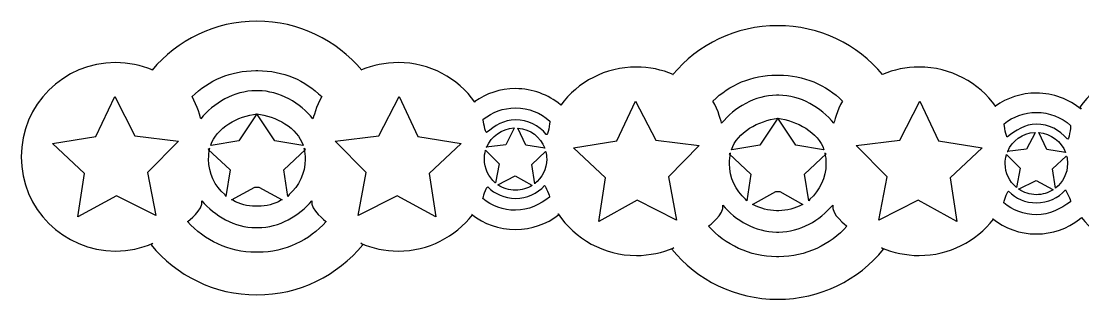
# Model space of a CAD drawing. Header units: centimetres. Extents: x -11 to 11, y -1.5 to 1.5.
# Drawn here: x -10.99 to 0.11, y -1.48 to 1.48 of the extents above; entities that cross this region are included whole.
import ezdxf

# ---------------------------------------------------------------- set-up
doc = ezdxf.new("R2010")
doc.units = ezdxf.units.CM
doc.header["$MEASUREMENT"] = 0
doc.layers.add('Camada 1', color=7, linetype='Continuous')

msp = doc.modelspace()

# ---------------------------------------------------------------- linework, layer by layer
at = {"layer": 'Camada 1'}
for points, knots in [([(10.96662, -0.6409), (10.84213, -0.73708), (10.68598, -0.79431), (10.51648, -0.79431), (10.51648, -0.79431), (10.34439, -0.79431), (10.18612, -0.73531), (10.06066, -0.63646), (10.06066, -0.63646), (10.06066, -0.63646), (10.06791, -0.63945), (10.06791, -0.63945), (10.06791, -0.63945), (9.8876, -0.87046), (9.60645, -1.01899), (9.29064, -1.01899), (9.29064, -1.01899), (9.15139, -1.01899), (9.01889, -0.99007), (8.89877, -0.93795), (8.89877, -0.93795), (8.89877, -0.93795), (8.91914, -0.95449), (8.91914, -0.95449), (8.91914, -0.95449), (8.65665, -1.274), (8.25845, -1.47784), (7.81265, -1.47784), (7.81265, -1.47784), (7.36685, -1.47784), (6.96868, -1.274), (6.70616, -0.95449), (6.70616, -0.95449), (6.70616, -0.95449), (6.72653, -0.93795), (6.72653, -0.93795), (6.72653, -0.93795), (6.60641, -0.99007), (6.47393, -1.01899), (6.33466, -1.01899), (6.33466, -1.01899), (5.99351, -1.01899), (5.69291, -0.84563), (5.51604, -0.58227), (5.51604, -0.58227), (5.51604, -0.58227), (5.52146, -0.59436), (5.52146, -0.59436), (5.52146, -0.59436), (5.39697, -0.69054), (5.24082, -0.74774), (5.07132, -0.74774), (5.07132, -0.74774), (4.89923, -0.74774), (4.74096, -0.68876), (4.6155, -0.58989), (4.6155, -0.58989), (4.6155, -0.58989), (4.62275, -0.59288), (4.62275, -0.59288), (4.62275, -0.59288), (4.44244, -0.82389), (4.16129, -0.97245), (3.84548, -0.97245), (3.84548, -0.97245), (3.70623, -0.97245), (3.57373, -0.94353), (3.45361, -0.89141), (3.45361, -0.89141), (3.45361, -0.89141), (3.47398, -0.90797), (3.47398, -0.90797), (3.47398, -0.90797), (3.21146, -1.22745), (2.81329, -1.43129), (2.36749, -1.43129), (2.36749, -1.43129), (1.92169, -1.43129), (1.52352, -1.22745), (1.261, -0.90797), (1.261, -0.90797), (1.261, -0.90797), (1.28137, -0.89141), (1.28137, -0.89141), (1.28137, -0.89141), (1.16125, -0.94356), (1.02875, -0.97245), (0.8895, -0.97245), (0.8895, -0.97245), (0.56499, -0.97245), (0.2771, -0.8156), (0.09755, -0.57359), (0.09755, -0.57359), (0.09755, -0.57359), (0.07628, -0.59436), (0.07628, -0.59436), (0.07628, -0.59436), (-0.04821, -0.69054), (-0.20436, -0.74774), (-0.37386, -0.74774), (-0.37386, -0.74774), (-0.54592, -0.74774), (-0.70422, -0.68876), (-0.82966, -0.58989), (-0.82966, -0.58989), (-0.82966, -0.58989), (-0.82241, -0.59288), (-0.82241, -0.59288), (-0.82241, -0.59288), (-1.00278, -0.82389), (-1.28387, -0.97245), (-1.59965, -0.97245), (-1.59965, -0.97245), (-1.7389, -0.97245), (-1.8714, -0.94353), (-1.99152, -0.89141), (-1.99152, -0.89141), (-1.99152, -0.89141), (-1.97115, -0.90797), (-1.97115, -0.90797), (-1.97115, -0.90797), (-2.23367, -1.22745), (-2.63187, -1.43129), (-3.07766, -1.43129), (-3.07766, -1.43129), (-3.52345, -1.43129), (-3.92165, -1.22745), (-4.18417, -0.90797), (-4.18417, -0.90797), (-4.18417, -0.90797), (-4.1638, -0.89141), (-4.1638, -0.89141), (-4.1638, -0.89141), (-4.28389, -0.94356), (-4.4164, -0.97245), (-4.55567, -0.97245), (-4.55567, -0.97245), (-4.89677, -0.97245), (-5.19739, -0.79909), (-5.37429, -0.53573), (-5.37429, -0.53573), (-5.37429, -0.53573), (-5.36884, -0.54782), (-5.36884, -0.54782), (-5.36884, -0.54782), (-5.49333, -0.644), (-5.64946, -0.7012), (-5.81898, -0.7012), (-5.81898, -0.7012), (-5.99104, -0.7012), (-6.14934, -0.64222), (-6.27478, -0.54335), (-6.27478, -0.54335), (-6.27478, -0.54335), (-6.26753, -0.54634), (-6.26753, -0.54634), (-6.26753, -0.54634), (-6.4479, -0.77735), (-6.72899, -0.92591), (-7.04477, -0.92591), (-7.04477, -0.92591), (-7.18402, -0.92591), (-7.31652, -0.89699), (-7.43664, -0.84487), (-7.43664, -0.84487), (-7.43664, -0.84487), (-7.41627, -0.86143), (-7.41627, -0.86143), (-7.41627, -0.86143), (-7.67879, -1.18091), (-8.07699, -1.38475), (-8.52278, -1.38475), (-8.52278, -1.38475), (-8.9686, -1.38475), (-9.3668, -1.18091), (-9.62929, -0.86143), (-9.62929, -0.86143), (-9.62929, -0.86143), (-9.60892, -0.84487), (-9.60892, -0.84487), (-9.60892, -0.84487), (-9.72904, -0.89702), (-9.86152, -0.92591), (-10.00079, -0.92591), (-10.00079, -0.92591), (-10.54506, -0.92594), (-10.98628, -0.48466), (-10.98628, 0.05958), (-10.98628, 0.05958), (-10.98628, 0.60388), (-10.54506, 1.0451), (-10.00079, 1.0451), (-10.00079, 1.0451), (-9.86471, 1.0451), (-9.7351, 1.01753), (-9.6172, 0.96766), (-9.6172, 0.96766), (-9.6172, 0.96766), (-9.61866, 0.96729), (-9.61866, 0.96729), (-9.61866, 0.96729), (-9.3561, 1.27947), (-8.96259, 1.47786), (-8.52277, 1.47786), (-8.52277, 1.47786), (-8.08295, 1.47786), (-7.68944, 1.27948), (-7.42689, 0.96732), (-7.42689, 0.96732), (-7.42689, 0.96732), (-7.42835, 0.96769), (-7.42835, 0.96769), (-7.42835, 0.96769), (-7.31045, 1.01756), (-7.18083, 1.04513), (-7.04476, 1.04513), (-7.04476, 1.04513), (-6.71403, 1.04513), (-6.42135, 0.88223), (-6.24262, 0.63222), (-6.24262, 0.63222), (-6.24262, 0.63222), (-6.2458, 0.6364), (-6.2458, 0.6364), (-6.2458, 0.6364), (-6.12539, 0.72213), (-5.97807, 0.77253), (-5.819, 0.77253), (-5.819, 0.77253), (-5.64046, 0.77253), (-5.47673, 0.70906), (-5.34923, 0.60338), (-5.34923, 0.60338), (-5.34923, 0.60338), (-5.34643, 0.60137), (-5.34643, 0.60137), (-5.34643, 0.60137), (-5.16675, 0.84243), (-4.87947, 0.99859), (-4.5557, 0.99859), (-4.5557, 0.99859), (-4.41962, 0.99859), (-4.29001, 0.97099), (-4.17211, 0.92115), (-4.17211, 0.92115), (-4.17211, 0.92115), (-4.17357, 0.92078), (-4.17357, 0.92078), (-4.17357, 0.92078), (-3.91102, 1.23294), (-3.51751, 1.43132), (-3.07769, 1.43132), (-3.07769, 1.43132), (-2.63787, 1.43132), (-2.24436, 1.23294), (-1.98181, 0.92078), (-1.98181, 0.92078), (-1.98181, 0.92078), (-1.98327, 0.92115), (-1.98327, 0.92115), (-1.98327, 0.92115), (-1.86537, 0.971), (-1.73575, 0.99859), (-1.59968, 0.99859), (-1.59968, 0.99859), (-1.26895, 0.99859), (-0.97627, 0.83566), (-0.79754, 0.58568), (-0.79754, 0.58568), (-0.79754, 0.58568), (-0.80069, 0.58986), (-0.80069, 0.58986), (-0.80069, 0.58986), (-0.68028, 0.67556), (-0.53298, 0.72599), (-0.37392, 0.72599), (-0.37392, 0.72599), (-0.19533, 0.72599), (-0.03165, 0.66249), (0.09587, 0.55684), (0.09587, 0.55684), (0.09587, 0.55684), (0.08119, 0.57721), (0.08119, 0.57721), (0.08119, 0.57721), (0.25939, 0.83198), (0.55495, 0.99859), (0.88941, 0.99859), (0.88941, 0.99859), (1.02549, 0.99859), (1.1551, 0.97099), (1.273, 0.92115), (1.273, 0.92115), (1.273, 0.92115), (1.27152, 0.92078), (1.27152, 0.92078), (1.27152, 0.92078), (1.53404, 1.23294), (1.92755, 1.43132), (2.3674, 1.43132), (2.3674, 1.43132), (2.80725, 1.43132), (3.20076, 1.23294), (3.46328, 0.92078), (3.46328, 0.92078), (3.46328, 0.92078), (3.4618, 0.92115), (3.4618, 0.92115), (3.4618, 0.92115), (3.5797, 0.971), (3.70932, 0.99859), (3.84539, 0.99859), (3.84539, 0.99859), (4.17617, 0.99859), (4.46883, 0.83566), (4.64755, 0.58568), (4.64755, 0.58568), (4.64755, 0.58568), (4.64437, 0.58986), (4.64437, 0.58986), (4.64437, 0.58986), (4.76481, 0.67556), (4.9121, 0.72599), (5.0712, 0.72599), (5.0712, 0.72599), (5.24977, 0.72599), (5.41349, 0.66249), (5.54099, 0.55684), (5.54099, 0.55684), (5.54099, 0.55684), (5.54379, 0.55483), (5.54379, 0.55483), (5.54379, 0.55483), (5.72342, 0.79589), (6.01073, 0.95202), (6.33452, 0.95202), (6.33452, 0.95202), (6.47062, 0.95202), (6.60021, 0.92445), (6.71811, 0.87458), (6.71811, 0.87458), (6.71811, 0.87458), (6.71665, 0.87421), (6.71665, 0.87421), (6.71665, 0.87421), (6.97914, 1.18639), (7.37266, 1.38478), (7.8125, 1.38478), (7.8125, 1.38478), (8.25237, 1.38478), (8.64586, 1.1864), (8.90838, 0.87421), (8.90838, 0.87421), (8.90838, 0.87421), (8.9069, 0.87458), (8.9069, 0.87458), (8.9069, 0.87458), (9.0248, 0.92443), (9.15442, 0.95202), (9.29049, 0.95202), (9.29049, 0.95202), (9.62127, 0.95202), (9.91393, 0.78912), (10.09265, 0.53911), (10.09265, 0.53911), (10.09265, 0.53911), (10.08947, 0.54329), (10.08947, 0.54329), (10.08947, 0.54329), (10.20993, 0.62902), (10.3572, 0.67942), (10.5163, 0.67942), (10.5163, 0.67942), (10.69487, 0.67942), (10.85859, 0.61595), (10.98609, 0.51027), (10.98609, 0.51027), (10.98609, 0.51027), (10.96662, -0.6409), (10.96662, -0.6409)], [0, 0, 0, 0, 0.01041667, 0.01041667, 0.01041667, 0.01041667, 0.02083333, 0.02083333, 0.02083333, 0.02083333, 0.03125, 0.03125, 0.03125, 0.03125, 0.04166667, 0.04166667, 0.04166667, 0.04166667, 0.05208333, 0.05208333, 0.05208333, 0.05208333, 0.0625, 0.0625, 0.0625, 0.0625, 0.07291667, 0.07291667, 0.07291667, 0.07291667, 0.08333333, 0.08333333, 0.08333333, 0.08333333, 0.09375, 0.09375, 0.09375, 0.09375, 0.10416667, 0.10416667, 0.10416667, 0.10416667, 0.11458333, 0.11458333, 0.11458333, 0.11458333, 0.125, 0.125, 0.125, 0.125, 0.13541667, 0.13541667, 0.13541667, 0.13541667, 0.14583333, 0.14583333, 0.14583333, 0.14583333, 0.15625, 0.15625, 0.15625, 0.15625, 0.16666667, 0.16666667, 0.16666667, 0.16666667, 0.17708333, 0.17708333, 0.17708333, 0.17708333, 0.1875, 0.1875, 0.1875, 0.1875, 0.19791667, 0.19791667, 0.19791667, 0.19791667, 0.20833333, 0.20833333, 0.20833333, 0.20833333, 0.21875, 0.21875, 0.21875, 0.21875, 0.22916667, 0.22916667, 0.22916667, 0.22916667, 0.23958333, 0.23958333, 0.23958333, 0.23958333, 0.25, 0.25, 0.25, 0.25, 0.26041667, 0.26041667, 0.26041667, 0.26041667, 0.27083333, 0.27083333, 0.27083333, 0.27083333, 0.28125, 0.28125, 0.28125, 0.28125, 0.29166667, 0.29166667, 0.29166667, 0.29166667, 0.30208333, 0.30208333, 0.30208333, 0.30208333, 0.3125, 0.3125, 0.3125, 0.3125, 0.32291667, 0.32291667, 0.32291667, 0.32291667, 0.33333333, 0.33333333, 0.33333333, 0.33333333, 0.34375, 0.34375, 0.34375, 0.34375, 0.35416667, 0.35416667, 0.35416667, 0.35416667, 0.36458333, 0.36458333, 0.36458333, 0.36458333, 0.375, 0.375, 0.375, 0.375, 0.38541667, 0.38541667, 0.38541667, 0.38541667, 0.39583333, 0.39583333, 0.39583333, 0.39583333, 0.40625, 0.40625, 0.40625, 0.40625, 0.41666667, 0.41666667, 0.41666667, 0.41666667, 0.42708333, 0.42708333, 0.42708333, 0.42708333, 0.4375, 0.4375, 0.4375, 0.4375, 0.44791667, 0.44791667, 0.44791667, 0.44791667, 0.45833333, 0.45833333, 0.45833333, 0.45833333, 0.46875, 0.46875, 0.46875, 0.46875, 0.47916667, 0.47916667, 0.47916667, 0.47916667, 0.48958333, 0.48958333, 0.48958333, 0.48958333, 0.5, 0.5, 0.5, 0.5, 0.51041667, 0.51041667, 0.51041667, 0.51041667, 0.52083333, 0.52083333, 0.52083333, 0.52083333, 0.53125, 0.53125, 0.53125, 0.53125, 0.54166667, 0.54166667, 0.54166667, 0.54166667, 0.55208333, 0.55208333, 0.55208333, 0.55208333, 0.5625, 0.5625, 0.5625, 0.5625, 0.57291667, 0.57291667, 0.57291667, 0.57291667, 0.58333333, 0.58333333, 0.58333333, 0.58333333, 0.59375, 0.59375, 0.59375, 0.59375, 0.60416667, 0.60416667, 0.60416667, 0.60416667, 0.61458333, 0.61458333, 0.61458333, 0.61458333, 0.625, 0.625, 0.625, 0.625, 0.63541667, 0.63541667, 0.63541667, 0.63541667, 0.64583333, 0.64583333, 0.64583333, 0.64583333, 0.65625, 0.65625, 0.65625, 0.65625, 0.66666667, 0.66666667, 0.66666667, 0.66666667, 0.67708333, 0.67708333, 0.67708333, 0.67708333, 0.6875, 0.6875, 0.6875, 0.6875, 0.69791667, 0.69791667, 0.69791667, 0.69791667, 0.70833333, 0.70833333, 0.70833333, 0.70833333, 0.71875, 0.71875, 0.71875, 0.71875, 0.72916667, 0.72916667, 0.72916667, 0.72916667, 0.73958333, 0.73958333, 0.73958333, 0.73958333, 0.75, 0.75, 0.75, 0.75, 0.76041667, 0.76041667, 0.76041667, 0.76041667, 0.77083333, 0.77083333, 0.77083333, 0.77083333, 0.78125, 0.78125, 0.78125, 0.78125, 0.79166667, 0.79166667, 0.79166667, 0.79166667, 0.80208333, 0.80208333, 0.80208333, 0.80208333, 0.8125, 0.8125, 0.8125, 0.8125, 0.82291667, 0.82291667, 0.82291667, 0.82291667, 0.83333333, 0.83333333, 0.83333333, 0.83333333, 0.84375, 0.84375, 0.84375, 0.84375, 0.85416667, 0.85416667, 0.85416667, 0.85416667, 0.86458333, 0.86458333, 0.86458333, 0.86458333, 0.875, 0.875, 0.875, 0.875, 0.88541667, 0.88541667, 0.88541667, 0.88541667, 0.89583333, 0.89583333, 0.89583333, 0.89583333, 0.90625, 0.90625, 0.90625, 0.90625, 0.91666667, 0.91666667, 0.91666667, 0.91666667, 0.92708333, 0.92708333, 0.92708333, 0.92708333, 0.9375, 0.9375, 0.9375, 0.9375, 0.94791667, 0.94791667, 0.94791667, 0.94791667, 0.95833333, 0.95833333, 0.95833333, 0.95833333, 0.96875, 0.96875, 0.96875, 0.96875, 0.97916667, 0.97916667, 0.97916667, 0.97916667, 1, 1, 1, 1]), ([(-8.51102, 0.75049), (-8.28628, 0.75049), (-8.06737, 0.6192), (-7.93616, 0.45717), (-7.93616, 0.45717), (-7.93616, 0.45717), (-7.90094, 0.59795), (-7.84491, 0.68913), (-7.84491, 0.68913), (-8.01639, 0.8577), (-8.25157, 0.96168), (-8.51103, 0.96168), (-8.51103, 0.96168), (-8.51103, 0.96168), (-8.53452, 0.96168), (-8.53452, 0.96168), (-8.53452, 0.96168), (-8.794, 0.96168), (-9.02916, 0.8577), (-9.20064, 0.68913), (-9.20064, 0.68913), (-9.14457, 0.59798), (-9.10939, 0.45717), (-9.10939, 0.45717), (-9.10939, 0.45717), (-8.97818, 0.61923), (-8.75927, 0.75049), (-8.53453, 0.75049), (-8.53453, 0.75049), (-8.53453, 0.75049), (-8.51102, 0.75049), (-8.51102, 0.75049)], [0, 0, 0, 0, 0.11111111, 0.11111111, 0.11111111, 0.11111111, 0.22222222, 0.22222222, 0.22222222, 0.22222222, 0.33333333, 0.33333333, 0.33333333, 0.33333333, 0.44444444, 0.44444444, 0.44444444, 0.44444444, 0.55555556, 0.55555556, 0.55555556, 0.55555556, 0.66666667, 0.66666667, 0.66666667, 0.66666667, 0.77777778, 0.77777778, 0.77777778, 0.77777778, 1, 1, 1, 1]), ([(-3.06587, 0.70395), (-2.84111, 0.70395), (-2.62222, 0.57269), (-2.49101, 0.41063), (-2.49101, 0.41063), (-2.49101, 0.41063), (-2.45579, 0.55144), (-2.39976, 0.64259), (-2.39976, 0.64259), (-2.57124, 0.81118), (-2.80642, 0.91516), (-3.06588, 0.91516), (-3.06588, 0.91516), (-3.06588, 0.91516), (-3.08937, 0.91517), (-3.08937, 0.91517), (-3.08937, 0.91517), (-3.34885, 0.91517), (-3.58401, 0.81119), (-3.75549, 0.6426), (-3.75549, 0.6426), (-3.69942, 0.55145), (-3.66424, 0.41064), (-3.66424, 0.41064), (-3.66424, 0.41064), (-3.53303, 0.5727), (-3.31414, 0.70396), (-3.08938, 0.70396), (-3.08938, 0.70396), (-3.08938, 0.70396), (-3.06587, 0.70395), (-3.06587, 0.70395)], [0, 0, 0, 0, 0.11111111, 0.11111111, 0.11111111, 0.11111111, 0.22222222, 0.22222222, 0.22222222, 0.22222222, 0.33333333, 0.33333333, 0.33333333, 0.33333333, 0.44444444, 0.44444444, 0.44444444, 0.44444444, 0.55555556, 0.55555556, 0.55555556, 0.55555556, 0.66666667, 0.66666667, 0.66666667, 0.66666667, 0.77777778, 0.77777778, 0.77777778, 0.77777778, 1, 1, 1, 1]), ([(-10.20526, 0.27337), (-10.20526, 0.27337), (-10.65865, 0.19921), (-10.65865, 0.19921), (-10.65865, 0.19921), (-10.65865, 0.19921), (-10.32398, -0.11554), (-10.32398, -0.11554), (-10.32398, -0.11554), (-10.32398, -0.11554), (-10.39354, -0.56967), (-10.39354, -0.56967), (-10.39354, -0.56967), (-10.39354, -0.56967), (-9.99076, -0.34861), (-9.99076, -0.34861), (-9.99076, -0.34861), (-9.99076, -0.34861), (-9.58036, -0.5552), (-9.58036, -0.5552), (-9.58036, -0.5552), (-9.58036, -0.5552), (-9.66609, -0.10377), (-9.66609, -0.10377), (-9.66609, -0.10377), (-9.66609, -0.10377), (-9.34287, 0.2227), (-9.34287, 0.2227), (-9.34287, 0.2227), (-9.34287, 0.2227), (-9.79865, 0.28062), (-9.79865, 0.28062), (-9.79865, 0.28062), (-9.79865, 0.28062), (-10.00931, 0.68893), (-10.00931, 0.68893), (-10.00931, 0.68893), (-10.00931, 0.68893), (-10.20526, 0.27337), (-10.20526, 0.27337)], [0, 0, 0, 0, 0.09090909, 0.09090909, 0.09090909, 0.09090909, 0.18181818, 0.18181818, 0.18181818, 0.18181818, 0.27272727, 0.27272727, 0.27272727, 0.27272727, 0.36363636, 0.36363636, 0.36363636, 0.36363636, 0.45454545, 0.45454545, 0.45454545, 0.45454545, 0.54545455, 0.54545455, 0.54545455, 0.54545455, 0.63636364, 0.63636364, 0.63636364, 0.63636364, 0.72727273, 0.72727273, 0.72727273, 0.72727273, 0.81818182, 0.81818182, 0.81818182, 0.81818182, 1, 1, 1, 1]), ([(-7.03624, 0.68892), (-7.03624, 0.68892), (-7.24687, 0.28061), (-7.24687, 0.28061), (-7.24687, 0.28061), (-7.24687, 0.28061), (-7.70264, 0.22269), (-7.70264, 0.22269), (-7.70264, 0.22269), (-7.70264, 0.22269), (-7.37942, -0.10378), (-7.37942, -0.10378), (-7.37942, -0.10378), (-7.37942, -0.10378), (-7.46515, -0.55521), (-7.46515, -0.55521), (-7.46515, -0.55521), (-7.46515, -0.55521), (-7.05475, -0.34862), (-7.05475, -0.34862), (-7.05475, -0.34862), (-7.05475, -0.34862), (-6.65195, -0.56968), (-6.65195, -0.56968), (-6.65195, -0.56968), (-6.65195, -0.56968), (-6.72151, -0.11555), (-6.72151, -0.11555), (-6.72151, -0.11555), (-6.72151, -0.11555), (-6.38686, 0.1992), (-6.38686, 0.1992), (-6.38686, 0.1992), (-6.38686, 0.1992), (-6.84026, 0.27337), (-6.84026, 0.27337), (-6.84026, 0.27337), (-6.84026, 0.27337), (-7.03624, 0.68892), (-7.03624, 0.68892)], [0, 0, 0, 0, 0.09090909, 0.09090909, 0.09090909, 0.09090909, 0.18181818, 0.18181818, 0.18181818, 0.18181818, 0.27272727, 0.27272727, 0.27272727, 0.27272727, 0.36363636, 0.36363636, 0.36363636, 0.36363636, 0.45454545, 0.45454545, 0.45454545, 0.45454545, 0.54545455, 0.54545455, 0.54545455, 0.54545455, 0.63636364, 0.63636364, 0.63636364, 0.63636364, 0.72727273, 0.72727273, 0.72727273, 0.72727273, 0.81818182, 0.81818182, 0.81818182, 0.81818182, 1, 1, 1, 1]), ([(-5.46165, 0.4341), (-5.5564, 0.51914), (-5.68165, 0.57086), (-5.81897, 0.57086), (-5.81897, 0.57086), (-5.94639, 0.57086), (-6.06342, 0.5263), (-6.15531, 0.45196), (-6.15531, 0.45196), (-6.16005, 0.44193), (-6.13282, 0.30483), (-6.12171, 0.31374), (-6.12171, 0.31374), (-6.03506, 0.38319), (-5.93872, 0.44672), (-5.81895, 0.44672), (-5.81895, 0.44672), (-5.68912, 0.44672), (-5.57276, 0.38706), (-5.49804, 0.29257), (-5.49804, 0.29257), (-5.47887, 0.26834), (-5.45906, 0.42156), (-5.46165, 0.4341)], [0, 0, 0, 0, 0.14285714, 0.14285714, 0.14285714, 0.14285714, 0.28571429, 0.28571429, 0.28571429, 0.28571429, 0.42857143, 0.42857143, 0.42857143, 0.42857143, 0.57142857, 0.57142857, 0.57142857, 0.57142857, 0.71428571, 0.71428571, 0.71428571, 0.71428571, 1, 1, 1, 1]), ([(-4.76011, 0.22683), (-4.76011, 0.22683), (-5.21353, 0.15267), (-5.21353, 0.15267), (-5.21353, 0.15267), (-5.21353, 0.15267), (-4.87886, -0.1621), (-4.87886, -0.1621), (-4.87886, -0.1621), (-4.87886, -0.1621), (-4.94842, -0.61623), (-4.94842, -0.61623), (-4.94842, -0.61623), (-4.94842, -0.61623), (-4.54562, -0.39517), (-4.54562, -0.39517), (-4.54562, -0.39517), (-4.54562, -0.39517), (-4.13525, -0.60176), (-4.13525, -0.60176), (-4.13525, -0.60176), (-4.13525, -0.60176), (-4.22098, -0.15035), (-4.22098, -0.15035), (-4.22098, -0.15035), (-4.22098, -0.15035), (-3.89776, 0.17615), (-3.89776, 0.17615), (-3.89776, 0.17615), (-3.89776, 0.17615), (-4.35353, 0.23407), (-4.35353, 0.23407), (-4.35353, 0.23407), (-4.35353, 0.23407), (-4.56419, 0.64238), (-4.56419, 0.64238), (-4.56419, 0.64238), (-4.56419, 0.64238), (-4.76011, 0.22683), (-4.76011, 0.22683)], [0, 0, 0, 0, 0.09090909, 0.09090909, 0.09090909, 0.09090909, 0.18181818, 0.18181818, 0.18181818, 0.18181818, 0.27272727, 0.27272727, 0.27272727, 0.27272727, 0.36363636, 0.36363636, 0.36363636, 0.36363636, 0.45454545, 0.45454545, 0.45454545, 0.45454545, 0.54545455, 0.54545455, 0.54545455, 0.54545455, 0.63636364, 0.63636364, 0.63636364, 0.63636364, 0.72727273, 0.72727273, 0.72727273, 0.72727273, 0.81818182, 0.81818182, 0.81818182, 0.81818182, 1, 1, 1, 1]), ([(-1.59106, 0.64238), (-1.59106, 0.64238), (-1.80172, 0.23407), (-1.80172, 0.23407), (-1.80172, 0.23407), (-1.80172, 0.23407), (-2.25749, 0.17615), (-2.25749, 0.17615), (-2.25749, 0.17615), (-2.25749, 0.17615), (-1.93427, -0.15035), (-1.93427, -0.15035), (-1.93427, -0.15035), (-1.93427, -0.15035), (-2.02, -0.60176), (-2.02, -0.60176), (-2.02, -0.60176), (-2.02, -0.60176), (-1.60963, -0.39517), (-1.60963, -0.39517), (-1.60963, -0.39517), (-1.60963, -0.39517), (-1.20683, -0.61623), (-1.20683, -0.61623), (-1.20683, -0.61623), (-1.20683, -0.61623), (-1.27639, -0.1621), (-1.27639, -0.1621), (-1.27639, -0.1621), (-1.27639, -0.1621), (-0.94174, 0.15267), (-0.94174, 0.15267), (-0.94174, 0.15267), (-0.94174, 0.15267), (-1.39513, 0.22683), (-1.39513, 0.22683), (-1.39513, 0.22683), (-1.39513, 0.22683), (-1.59106, 0.64238), (-1.59106, 0.64238)], [0, 0, 0, 0, 0.09090909, 0.09090909, 0.09090909, 0.09090909, 0.18181818, 0.18181818, 0.18181818, 0.18181818, 0.27272727, 0.27272727, 0.27272727, 0.27272727, 0.36363636, 0.36363636, 0.36363636, 0.36363636, 0.45454545, 0.45454545, 0.45454545, 0.45454545, 0.54545455, 0.54545455, 0.54545455, 0.54545455, 0.63636364, 0.63636364, 0.63636364, 0.63636364, 0.72727273, 0.72727273, 0.72727273, 0.72727273, 0.81818182, 0.81818182, 0.81818182, 0.81818182, 1, 1, 1, 1]), ([(-9.00236, 0.17891), (-9.00236, 0.17891), (-8.71119, 0.22654), (-8.71119, 0.22654), (-8.71119, 0.22654), (-8.71119, 0.22654), (-8.52278, 0.50898), (-8.52278, 0.50898), (-8.52278, 0.50898), (-8.52278, 0.50898), (-8.52278, 0.50898), (-8.52278, 0.50898), (-8.52278, 0.50898), (-8.71791, 0.48538), (-8.94942, 0.36277), (-9.00564, 0.17979), (-9.00564, 0.17979), (-9.00564, 0.17979), (-9.00236, 0.17891), (-9.00236, 0.17891)], [0, 0, 0, 0, 0.16666667, 0.16666667, 0.16666667, 0.16666667, 0.33333333, 0.33333333, 0.33333333, 0.33333333, 0.5, 0.5, 0.5, 0.5, 0.66666667, 0.66666667, 0.66666667, 0.66666667, 1, 1, 1, 1]), ([(-8.03991, 0.17976), (-8.09613, 0.36277), (-8.32767, 0.48535), (-8.52277, 0.50895), (-8.52277, 0.50895), (-8.52277, 0.50895), (-8.52277, 0.50895), (-8.52277, 0.50895), (-8.52277, 0.50895), (-8.52277, 0.50895), (-8.33436, 0.22651), (-8.33436, 0.22651), (-8.33436, 0.22651), (-8.33436, 0.22651), (-8.04319, 0.17888), (-8.04319, 0.17888), (-8.04319, 0.17888), (-8.04319, 0.17888), (-8.03991, 0.17976), (-8.03991, 0.17976)], [0, 0, 0, 0, 0.16666667, 0.16666667, 0.16666667, 0.16666667, 0.33333333, 0.33333333, 0.33333333, 0.33333333, 0.5, 0.5, 0.5, 0.5, 0.66666667, 0.66666667, 0.66666667, 0.66666667, 1, 1, 1, 1]), ([(-3.5572, 0.13237), (-3.5572, 0.13237), (-3.26603, 0.18), (-3.26603, 0.18), (-3.26603, 0.18), (-3.26603, 0.18), (-3.07762, 0.46244), (-3.07762, 0.46244), (-3.07762, 0.46244), (-3.07762, 0.46244), (-3.07762, 0.46244), (-3.07762, 0.46244), (-3.07762, 0.46244), (-3.27275, 0.43881), (-3.50426, 0.31623), (-3.56048, 0.13325), (-3.56048, 0.13325), (-3.56048, 0.13325), (-3.5572, 0.13237), (-3.5572, 0.13237)], [0, 0, 0, 0, 0.16666667, 0.16666667, 0.16666667, 0.16666667, 0.33333333, 0.33333333, 0.33333333, 0.33333333, 0.5, 0.5, 0.5, 0.5, 0.66666667, 0.66666667, 0.66666667, 0.66666667, 1, 1, 1, 1]), ([(-2.59473, 0.13324), (-2.65098, 0.31625), (-2.88249, 0.43883), (-3.07759, 0.46243), (-3.07759, 0.46243), (-3.07759, 0.46243), (-3.07759, 0.46243), (-3.07759, 0.46243), (-3.07759, 0.46243), (-3.07759, 0.46243), (-2.88918, 0.17999), (-2.88918, 0.17999), (-2.88918, 0.17999), (-2.88918, 0.17999), (-2.59801, 0.13236), (-2.59801, 0.13236), (-2.59801, 0.13236), (-2.59801, 0.13236), (-2.59473, 0.13324), (-2.59473, 0.13324)], [0, 0, 0, 0, 0.16666667, 0.16666667, 0.16666667, 0.16666667, 0.33333333, 0.33333333, 0.33333333, 0.33333333, 0.5, 0.5, 0.5, 0.5, 0.66666667, 0.66666667, 0.66666667, 0.66666667, 1, 1, 1, 1]), ([(-0.0165, 0.38756), (-0.11127, 0.4726), (-0.23653, 0.52432), (-0.37382, 0.52432), (-0.37382, 0.52432), (-0.50124, 0.52432), (-0.61827, 0.47976), (-0.71016, 0.40542), (-0.71016, 0.40542), (-0.7149, 0.39537), (-0.68767, 0.25829), (-0.67656, 0.2672), (-0.67656, 0.2672), (-0.58991, 0.33668), (-0.49357, 0.40018), (-0.3738, 0.40018), (-0.3738, 0.40018), (-0.24394, 0.40018), (-0.12761, 0.34052), (-0.05289, 0.24603), (-0.05289, 0.24603), (-0.03372, 0.2218), (-0.0139, 0.37502), (-0.0165, 0.38756)], [0, 0, 0, 0, 0.14285714, 0.14285714, 0.14285714, 0.14285714, 0.28571429, 0.28571429, 0.28571429, 0.28571429, 0.42857143, 0.42857143, 0.42857143, 0.42857143, 0.57142857, 0.57142857, 0.57142857, 0.57142857, 0.71428571, 0.71428571, 0.71428571, 0.71428571, 1, 1, 1, 1]), ([(-5.83611, 0.36097), (-5.96343, 0.35436), (-6.07135, 0.27469), (-6.11884, 0.16306), (-6.11884, 0.16306), (-6.11884, 0.16306), (-6.12553, 0.16015), (-6.12553, 0.16015), (-6.12553, 0.16015), (-6.12553, 0.16015), (-5.92098, 0.18608), (-5.92098, 0.18608), (-5.92098, 0.18608), (-5.92098, 0.18608), (-5.83237, 0.35787), (-5.83237, 0.35787), (-5.83237, 0.35787), (-5.83237, 0.35787), (-5.83611, 0.36097), (-5.83611, 0.36097)], [0, 0, 0, 0, 0.16666667, 0.16666667, 0.16666667, 0.16666667, 0.33333333, 0.33333333, 0.33333333, 0.33333333, 0.5, 0.5, 0.5, 0.5, 0.66666667, 0.66666667, 0.66666667, 0.66666667, 1, 1, 1, 1]), ([(-5.5139, 0.15028), (-5.55742, 0.26609), (-5.66495, 0.35052), (-5.79346, 0.36044), (-5.79346, 0.36044), (-5.79346, 0.36044), (-5.79354, 0.35938), (-5.79354, 0.35938), (-5.79354, 0.35938), (-5.79354, 0.35938), (-5.71006, 0.18235), (-5.71006, 0.18235), (-5.71006, 0.18235), (-5.71006, 0.18235), (-5.5139, 0.15028), (-5.5139, 0.15028), (-5.5139, 0.15028), (-5.5139, 0.15028), (-5.5139, 0.15028), (-5.5139, 0.15028)], [0, 0, 0, 0, 0.16666667, 0.16666667, 0.16666667, 0.16666667, 0.33333333, 0.33333333, 0.33333333, 0.33333333, 0.5, 0.5, 0.5, 0.5, 0.66666667, 0.66666667, 0.66666667, 0.66666667, 1, 1, 1, 1]), ([(-0.39093, 0.31443), (-0.51827, 0.30782), (-0.6262, 0.22815), (-0.67369, 0.1165), (-0.67369, 0.1165), (-0.67369, 0.1165), (-0.68038, 0.11359), (-0.68038, 0.11359), (-0.68038, 0.11359), (-0.68038, 0.11359), (-0.47583, 0.13955), (-0.47583, 0.13955), (-0.47583, 0.13955), (-0.47583, 0.13955), (-0.38719, 0.31134), (-0.38719, 0.31134), (-0.38719, 0.31134), (-0.38719, 0.31134), (-0.39093, 0.31443), (-0.39093, 0.31443)], [0, 0, 0, 0, 0.16666667, 0.16666667, 0.16666667, 0.16666667, 0.33333333, 0.33333333, 0.33333333, 0.33333333, 0.5, 0.5, 0.5, 0.5, 0.66666667, 0.66666667, 0.66666667, 0.66666667, 1, 1, 1, 1]), ([(-0.06875, 0.10372), (-0.11225, 0.21953), (-0.21983, 0.30398), (-0.34831, 0.31388), (-0.34831, 0.31388), (-0.34831, 0.31388), (-0.34839, 0.31285), (-0.34839, 0.31285), (-0.34839, 0.31285), (-0.34839, 0.31285), (-0.26494, 0.13579), (-0.26494, 0.13579), (-0.26494, 0.13579), (-0.26494, 0.13579), (-0.06878, 0.10375), (-0.06878, 0.10375), (-0.06878, 0.10375), (-0.06878, 0.10375), (-0.06875, 0.10374), (-0.06875, 0.10374), (-0.06875, 0.10374), (-0.06875, 0.10374), (-0.06875, 0.10372), (-0.06875, 0.10372)], [0, 0, 0, 0, 0.14285714, 0.14285714, 0.14285714, 0.14285714, 0.28571429, 0.28571429, 0.28571429, 0.28571429, 0.42857143, 0.42857143, 0.42857143, 0.42857143, 0.57142857, 0.57142857, 0.57142857, 0.57142857, 0.71428571, 0.71428571, 0.71428571, 0.71428571, 1, 1, 1, 1]), ([(-9.01495, 0.14491), (-9.02299, 0.10951), (-9.02725, 0.07271), (-9.02725, 0.03484), (-9.02725, 0.03484), (-9.02725, -0.11325), (-8.96198, -0.24604), (-8.85863, -0.33634), (-8.85863, -0.33634), (-8.85863, -0.33634), (-8.84633, -0.35579), (-8.84633, -0.35579), (-8.84633, -0.35579), (-8.84633, -0.35579), (-8.80365, -0.07658), (-8.80365, -0.07658), (-8.80365, -0.07658), (-8.80365, -0.07658), (-9.03077, 0.13707), (-9.03077, 0.13707), (-9.03077, 0.13707), (-9.03077, 0.13707), (-9.01495, 0.14491), (-9.01495, 0.14491)], [0, 0, 0, 0, 0.14285714, 0.14285714, 0.14285714, 0.14285714, 0.28571429, 0.28571429, 0.28571429, 0.28571429, 0.42857143, 0.42857143, 0.42857143, 0.42857143, 0.57142857, 0.57142857, 0.57142857, 0.57142857, 0.71428571, 0.71428571, 0.71428571, 0.71428571, 1, 1, 1, 1]), ([(-8.01472, 0.13705), (-8.01472, 0.13705), (-8.24184, -0.0766), (-8.24184, -0.0766), (-8.24184, -0.0766), (-8.24184, -0.0766), (-8.19916, -0.35581), (-8.19916, -0.35581), (-8.19916, -0.35581), (-8.19916, -0.35581), (-8.18688, -0.33636), (-8.18688, -0.33636), (-8.18688, -0.33636), (-8.08356, -0.24606), (-8.01826, -0.11324), (-8.01826, 0.03482), (-8.01826, 0.03482), (-8.01826, 0.07268), (-8.02255, 0.10949), (-8.03056, 0.14489), (-8.03056, 0.14489), (-8.03056, 0.14489), (-8.01472, 0.13705), (-8.01472, 0.13705)], [0, 0, 0, 0, 0.14285714, 0.14285714, 0.14285714, 0.14285714, 0.28571429, 0.28571429, 0.28571429, 0.28571429, 0.42857143, 0.42857143, 0.42857143, 0.42857143, 0.57142857, 0.57142857, 0.57142857, 0.57142857, 0.71428571, 0.71428571, 0.71428571, 0.71428571, 1, 1, 1, 1]), ([(-6.13218, 0.12552), (-6.14036, 0.09697), (-6.14475, 0.06684), (-6.14475, 0.03567), (-6.14475, 0.03567), (-6.14475, -0.06326), (-6.10064, -0.15189), (-6.03106, -0.21161), (-6.03106, -0.21161), (-6.03106, -0.21161), (-6.02783, -0.2137), (-6.02783, -0.2137), (-6.02783, -0.2137), (-6.02783, -0.2137), (-5.98976, -0.01323), (-5.98976, -0.01323), (-5.98976, -0.01323), (-5.98976, -0.01323), (-6.13123, 0.1297), (-6.13123, 0.1297), (-6.13123, 0.1297), (-6.13123, 0.1297), (-6.13218, 0.12552), (-6.13218, 0.12552)], [0, 0, 0, 0, 0.14285714, 0.14285714, 0.14285714, 0.14285714, 0.28571429, 0.28571429, 0.28571429, 0.28571429, 0.42857143, 0.42857143, 0.42857143, 0.42857143, 0.57142857, 0.57142857, 0.57142857, 0.57142857, 0.71428571, 0.71428571, 0.71428571, 0.71428571, 1, 1, 1, 1]), ([(-5.61825, -0.22103), (-5.54213, -0.16137), (-5.49315, -0.0686), (-5.49315, 0.03564), (-5.49315, 0.03564), (-5.49315, 0.06239), (-5.49635, 0.08832), (-5.50244, 0.11319), (-5.50244, 0.11319), (-5.50244, 0.11319), (-5.50649, 0.11425), (-5.50649, 0.11425), (-5.50649, 0.11425), (-5.50649, 0.11425), (-5.64852, -0.01926), (-5.64852, -0.01926), (-5.64852, -0.01926), (-5.64852, -0.01926), (-5.61751, -0.22196), (-5.61751, -0.22196), (-5.61751, -0.22196), (-5.61751, -0.22196), (-5.61825, -0.22103), (-5.61825, -0.22103)], [0, 0, 0, 0, 0.14285714, 0.14285714, 0.14285714, 0.14285714, 0.28571429, 0.28571429, 0.28571429, 0.28571429, 0.42857143, 0.42857143, 0.42857143, 0.42857143, 0.57142857, 0.57142857, 0.57142857, 0.57142857, 0.71428571, 0.71428571, 0.71428571, 0.71428571, 1, 1, 1, 1]), ([(-3.5698, 0.09837), (-3.57784, 0.06297), (-3.5821, 0.02617), (-3.5821, -0.01172), (-3.5821, -0.01172), (-3.5821, -0.15978), (-3.51683, -0.29258), (-3.41348, -0.38288), (-3.41348, -0.38288), (-3.41348, -0.38288), (-3.40118, -0.40233), (-3.40118, -0.40233), (-3.40118, -0.40233), (-3.40118, -0.40233), (-3.3585, -0.12314), (-3.3585, -0.12314), (-3.3585, -0.12314), (-3.3585, -0.12314), (-3.58562, 0.09054), (-3.58562, 0.09054), (-3.58562, 0.09054), (-3.58562, 0.09054), (-3.5698, 0.09837), (-3.5698, 0.09837)], [0, 0, 0, 0, 0.14285714, 0.14285714, 0.14285714, 0.14285714, 0.28571429, 0.28571429, 0.28571429, 0.28571429, 0.42857143, 0.42857143, 0.42857143, 0.42857143, 0.57142857, 0.57142857, 0.57142857, 0.57142857, 0.71428571, 0.71428571, 0.71428571, 0.71428571, 1, 1, 1, 1]), ([(-2.56957, 0.09051), (-2.56957, 0.09051), (-2.79671, -0.12317), (-2.79671, -0.12317), (-2.79671, -0.12317), (-2.79671, -0.12317), (-2.75403, -0.40236), (-2.75403, -0.40236), (-2.75403, -0.40236), (-2.75403, -0.40236), (-2.74175, -0.38291), (-2.74175, -0.38291), (-2.74175, -0.38291), (-2.6384, -0.29261), (-2.57313, -0.15979), (-2.57313, -0.01175), (-2.57313, -0.01175), (-2.57313, 0.02614), (-2.57742, 0.06292), (-2.58543, 0.09834), (-2.58543, 0.09834), (-2.58543, 0.09834), (-2.56957, 0.09051), (-2.56957, 0.09051)], [0, 0, 0, 0, 0.14285714, 0.14285714, 0.14285714, 0.14285714, 0.28571429, 0.28571429, 0.28571429, 0.28571429, 0.42857143, 0.42857143, 0.42857143, 0.42857143, 0.57142857, 0.57142857, 0.57142857, 0.57142857, 0.71428571, 0.71428571, 0.71428571, 0.71428571, 1, 1, 1, 1]), ([(-0.68703, 0.07898), (-0.69521, 0.05043), (-0.6996, 0.0203), (-0.6996, -0.01087), (-0.6996, -0.01087), (-0.6996, -0.1098), (-0.65549, -0.19843), (-0.58591, -0.25818), (-0.58591, -0.25818), (-0.58591, -0.25818), (-0.58268, -0.26024), (-0.58268, -0.26024), (-0.58268, -0.26024), (-0.58268, -0.26024), (-0.54461, -0.05979), (-0.54461, -0.05979), (-0.54461, -0.05979), (-0.54461, -0.05979), (-0.68606, 0.08314), (-0.68606, 0.08314), (-0.68606, 0.08314), (-0.68606, 0.08314), (-0.68703, 0.07898), (-0.68703, 0.07898)], [0, 0, 0, 0, 0.14285714, 0.14285714, 0.14285714, 0.14285714, 0.28571429, 0.28571429, 0.28571429, 0.28571429, 0.42857143, 0.42857143, 0.42857143, 0.42857143, 0.57142857, 0.57142857, 0.57142857, 0.57142857, 0.71428571, 0.71428571, 0.71428571, 0.71428571, 1, 1, 1, 1]), ([(-0.1731, -0.2676), (-0.09695, -0.20791), (-0.048, -0.11515), (-0.048, -0.0109), (-0.048, -0.0109), (-0.048, 0.01582), (-0.05123, 0.04178), (-0.05729, 0.06665), (-0.05729, 0.06665), (-0.05729, 0.06665), (-0.06131, 0.06768), (-0.06131, 0.06768), (-0.06131, 0.06768), (-0.06131, 0.06768), (-0.20334, -0.06586), (-0.20334, -0.06586), (-0.20334, -0.06586), (-0.20334, -0.06586), (-0.1723, -0.26856), (-0.1723, -0.26856), (-0.1723, -0.26856), (-0.1723, -0.26856), (-0.1731, -0.2676), (-0.1731, -0.2676)], [0, 0, 0, 0, 0.14285714, 0.14285714, 0.14285714, 0.14285714, 0.28571429, 0.28571429, 0.28571429, 0.28571429, 0.42857143, 0.42857143, 0.42857143, 0.42857143, 0.57142857, 0.57142857, 0.57142857, 0.57142857, 0.71428571, 0.71428571, 0.71428571, 0.71428571, 1, 1, 1, 1]), ([(-6.00222, -0.23368), (-5.95002, -0.26935), (-5.88694, -0.29014), (-5.81897, -0.29014), (-5.81897, -0.29014), (-5.75454, -0.29014), (-5.69448, -0.27146), (-5.64395, -0.23918), (-5.64395, -0.23918), (-5.64395, -0.23918), (-5.64652, -0.23614), (-5.64652, -0.23614), (-5.64652, -0.23614), (-5.64652, -0.23614), (-5.82138, -0.14018), (-5.82138, -0.14018), (-5.82138, -0.14018), (-5.82138, -0.14018), (-6.00421, -0.23223), (-6.00421, -0.23223), (-6.00421, -0.23223), (-6.00421, -0.23223), (-6.00222, -0.23368), (-6.00222, -0.23368)], [0, 0, 0, 0, 0.14285714, 0.14285714, 0.14285714, 0.14285714, 0.28571429, 0.28571429, 0.28571429, 0.28571429, 0.42857143, 0.42857143, 0.42857143, 0.42857143, 0.57142857, 0.57142857, 0.57142857, 0.57142857, 0.71428571, 0.71428571, 0.71428571, 0.71428571, 1, 1, 1, 1]), ([(-0.55707, -0.28022), (-0.50487, -0.31586), (-0.44176, -0.33666), (-0.37382, -0.33666), (-0.37382, -0.33666), (-0.30942, -0.33666), (-0.24933, -0.31798), (-0.1988, -0.28573), (-0.1988, -0.28573), (-0.1988, -0.28573), (-0.20134, -0.28269), (-0.20134, -0.28269), (-0.20134, -0.28269), (-0.20134, -0.28269), (-0.37623, -0.1867), (-0.37623, -0.1867), (-0.37623, -0.1867), (-0.37623, -0.1867), (-0.55908, -0.27875), (-0.55908, -0.27875), (-0.55908, -0.27875), (-0.55908, -0.27875), (-0.55707, -0.28022), (-0.55707, -0.28022)], [0, 0, 0, 0, 0.14285714, 0.14285714, 0.14285714, 0.14285714, 0.28571429, 0.28571429, 0.28571429, 0.28571429, 0.42857143, 0.42857143, 0.42857143, 0.42857143, 0.57142857, 0.57142857, 0.57142857, 0.57142857, 0.71428571, 0.71428571, 0.71428571, 0.71428571, 1, 1, 1, 1]), ([(-8.51102, -0.45791), (-8.42387, -0.45791), (-8.342, -0.43529), (-8.27099, -0.39563), (-8.27099, -0.39563), (-8.27099, -0.39563), (-8.25898, -0.39126), (-8.25898, -0.39126), (-8.25898, -0.39126), (-8.25898, -0.39126), (-8.50152, -0.2582), (-8.50152, -0.2582), (-8.50152, -0.2582), (-8.50152, -0.2582), (-8.54396, -0.25821), (-8.54396, -0.25821), (-8.54396, -0.25821), (-8.54396, -0.25821), (-8.78653, -0.39127), (-8.78653, -0.39127), (-8.78653, -0.39127), (-8.78653, -0.39127), (-8.77452, -0.39564), (-8.77452, -0.39564), (-8.77452, -0.39564), (-8.70348, -0.4353), (-8.62162, -0.45792), (-8.53449, -0.45792), (-8.53449, -0.45792), (-8.53449, -0.45792), (-8.51102, -0.45791), (-8.51102, -0.45791)], [0, 0, 0, 0, 0.11111111, 0.11111111, 0.11111111, 0.11111111, 0.22222222, 0.22222222, 0.22222222, 0.22222222, 0.33333333, 0.33333333, 0.33333333, 0.33333333, 0.44444444, 0.44444444, 0.44444444, 0.44444444, 0.55555556, 0.55555556, 0.55555556, 0.55555556, 0.66666667, 0.66666667, 0.66666667, 0.66666667, 0.77777778, 0.77777778, 0.77777778, 0.77777778, 1, 1, 1, 1]), ([(-6.16033, -0.37658), (-6.06767, -0.45336), (-5.94872, -0.49956), (-5.81896, -0.49956), (-5.81896, -0.49956), (-5.68196, -0.49956), (-5.56427, -0.4391), (-5.4623, -0.36341), (-5.4623, -0.36341), (-5.45391, -0.35719), (-5.5085, -0.24456), (-5.5149, -0.24104), (-5.5149, -0.24104), (-5.59009, -0.32362), (-5.69847, -0.37545), (-5.81896, -0.37545), (-5.81896, -0.37545), (-5.93249, -0.37545), (-6.03526, -0.32947), (-6.10966, -0.25504), (-6.10966, -0.25504), (-6.12805, -0.25617), (-6.16033, -0.37658), (-6.16033, -0.37658)], [0, 0, 0, 0, 0.14285714, 0.14285714, 0.14285714, 0.14285714, 0.28571429, 0.28571429, 0.28571429, 0.28571429, 0.42857143, 0.42857143, 0.42857143, 0.42857143, 0.57142857, 0.57142857, 0.57142857, 0.57142857, 0.71428571, 0.71428571, 0.71428571, 0.71428571, 1, 1, 1, 1]), ([(-3.06587, -0.50448), (-2.97872, -0.50448), (-2.89685, -0.48186), (-2.82584, -0.44217), (-2.82584, -0.44217), (-2.82584, -0.44217), (-2.81383, -0.4378), (-2.81383, -0.4378), (-2.81383, -0.4378), (-2.81383, -0.4378), (-3.05637, -0.30474), (-3.05637, -0.30474), (-3.05637, -0.30474), (-3.05637, -0.30474), (-3.09881, -0.30475), (-3.09881, -0.30475), (-3.09881, -0.30475), (-3.09881, -0.30475), (-3.34135, -0.43781), (-3.34135, -0.43781), (-3.34135, -0.43781), (-3.34135, -0.43781), (-3.32936, -0.44218), (-3.32936, -0.44218), (-3.32936, -0.44218), (-3.25832, -0.48187), (-3.17646, -0.50449), (-3.0893, -0.50449), (-3.0893, -0.50449), (-3.0893, -0.50449), (-3.06587, -0.50448), (-3.06587, -0.50448)], [0, 0, 0, 0, 0.11111111, 0.11111111, 0.11111111, 0.11111111, 0.22222222, 0.22222222, 0.22222222, 0.22222222, 0.33333333, 0.33333333, 0.33333333, 0.33333333, 0.44444444, 0.44444444, 0.44444444, 0.44444444, 0.55555556, 0.55555556, 0.55555556, 0.55555556, 0.66666667, 0.66666667, 0.66666667, 0.66666667, 0.77777778, 0.77777778, 0.77777778, 0.77777778, 1, 1, 1, 1]), ([(-0.71518, -0.42312), (-0.62255, -0.49993), (-0.50357, -0.5461), (-0.37381, -0.5461), (-0.37381, -0.5461), (-0.23678, -0.5461), (-0.11912, -0.48564), (-0.01718, -0.40995), (-0.01718, -0.40995), (-0.00877, -0.40373), (-0.06335, -0.2911), (-0.06975, -0.28761), (-0.06975, -0.28761), (-0.14497, -0.37019), (-0.25332, -0.42199), (-0.37381, -0.42199), (-0.37381, -0.42199), (-0.48734, -0.42199), (-0.59011, -0.37601), (-0.66451, -0.30158), (-0.66451, -0.30158), (-0.68293, -0.30271), (-0.71518, -0.42312), (-0.71518, -0.42312)], [0, 0, 0, 0, 0.14285714, 0.14285714, 0.14285714, 0.14285714, 0.28571429, 0.28571429, 0.28571429, 0.28571429, 0.42857143, 0.42857143, 0.42857143, 0.42857143, 0.57142857, 0.57142857, 0.57142857, 0.57142857, 0.71428571, 0.71428571, 0.71428571, 0.71428571, 1, 1, 1, 1]), ([(-8.51102, -0.93893), (-8.22747, -0.93893), (-7.97291, -0.81471), (-7.79879, -0.61773), (-7.79879, -0.61773), (-7.79879, -0.61773), (-7.97072, -0.49361), (-7.94788, -0.39924), (-7.94788, -0.39924), (-8.07914, -0.55725), (-8.28954, -0.68086), (-8.51102, -0.68086), (-8.51102, -0.68086), (-8.51102, -0.68086), (-8.53452, -0.68085), (-8.53452, -0.68085), (-8.53452, -0.68085), (-8.756, -0.68085), (-8.96637, -0.55724), (-9.09766, -0.39923), (-9.09766, -0.39923), (-9.07485, -0.49358), (-9.24675, -0.61772), (-9.24675, -0.61772), (-9.24675, -0.61772), (-9.07263, -0.81468), (-8.81807, -0.93892), (-8.53452, -0.93892), (-8.53452, -0.93892), (-8.53452, -0.93892), (-8.51102, -0.93893), (-8.51102, -0.93893)], [0, 0, 0, 0, 0.11111111, 0.11111111, 0.11111111, 0.11111111, 0.22222222, 0.22222222, 0.22222222, 0.22222222, 0.33333333, 0.33333333, 0.33333333, 0.33333333, 0.44444444, 0.44444444, 0.44444444, 0.44444444, 0.55555556, 0.55555556, 0.55555556, 0.55555556, 0.66666667, 0.66666667, 0.66666667, 0.66666667, 0.77777778, 0.77777778, 0.77777778, 0.77777778, 1, 1, 1, 1]), ([(-3.06587, -0.98547), (-2.78232, -0.98547), (-2.52776, -0.86127), (-2.35364, -0.66427), (-2.35364, -0.66427), (-2.35364, -0.66427), (-2.52554, -0.54015), (-2.50273, -0.4458), (-2.50273, -0.4458), (-2.63402, -0.60378), (-2.84441, -0.7274), (-3.06587, -0.7274), (-3.06587, -0.7274), (-3.06587, -0.7274), (-3.08937, -0.72739), (-3.08937, -0.72739), (-3.08937, -0.72739), (-3.31085, -0.72739), (-3.52122, -0.60378), (-3.65251, -0.44579), (-3.65251, -0.44579), (-3.6297, -0.54011), (-3.8016, -0.66426), (-3.8016, -0.66426), (-3.8016, -0.66426), (-3.62748, -0.86124), (-3.37292, -0.98546), (-3.08937, -0.98546), (-3.08937, -0.98546), (-3.08937, -0.98546), (-3.06587, -0.98547), (-3.06587, -0.98547)], [0, 0, 0, 0, 0.11111111, 0.11111111, 0.11111111, 0.11111111, 0.22222222, 0.22222222, 0.22222222, 0.22222222, 0.33333333, 0.33333333, 0.33333333, 0.33333333, 0.44444444, 0.44444444, 0.44444444, 0.44444444, 0.55555556, 0.55555556, 0.55555556, 0.55555556, 0.66666667, 0.66666667, 0.66666667, 0.66666667, 0.77777778, 0.77777778, 0.77777778, 0.77777778, 1, 1, 1, 1])]:
    msp.add_open_spline(points, degree=3, knots=knots, dxfattribs=at)

doc.saveas('drawing.dxf')
